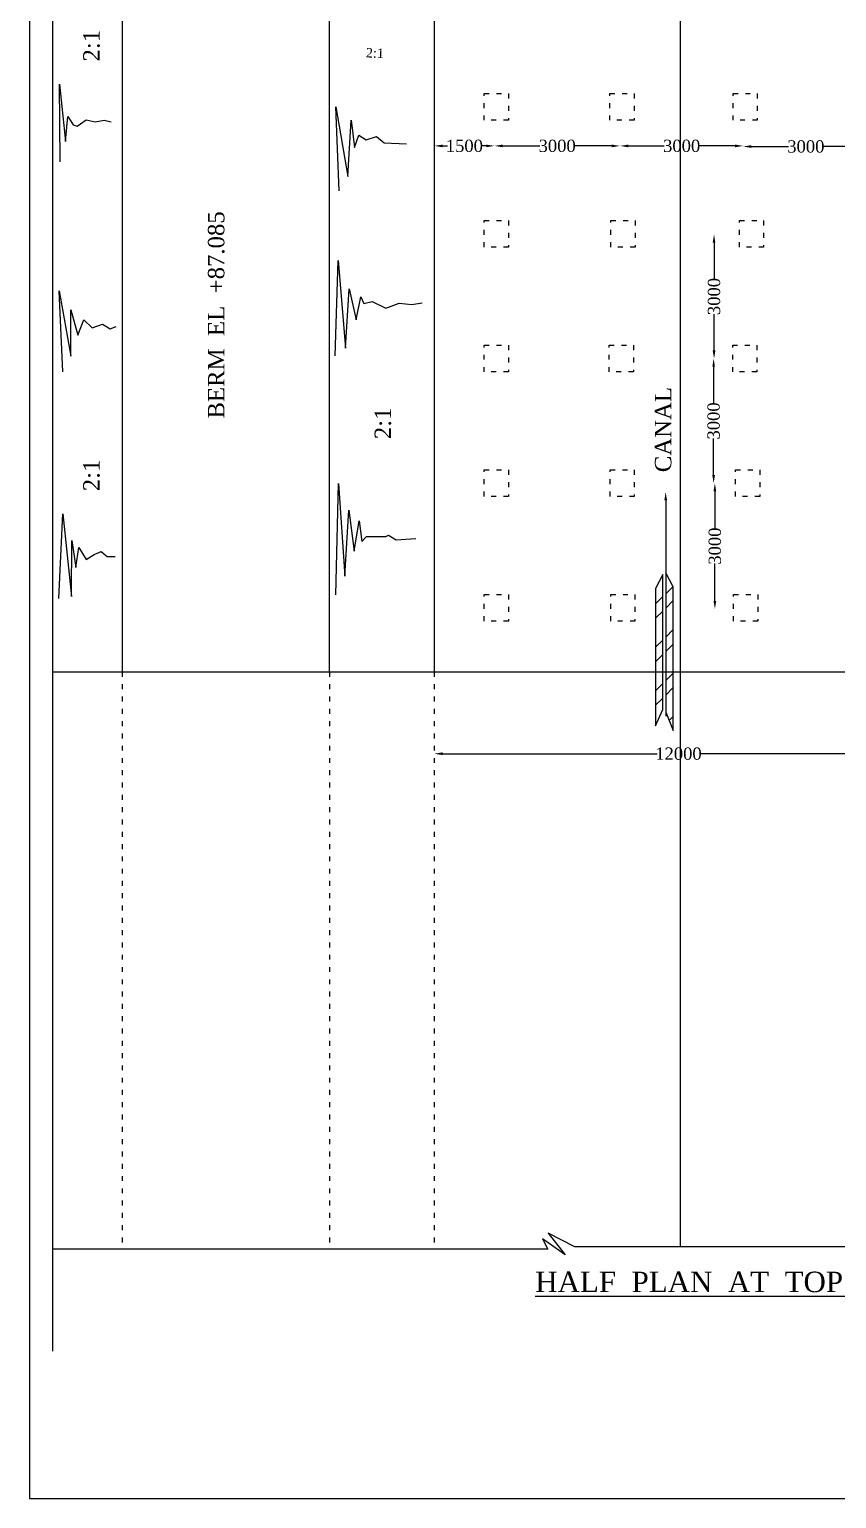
# Model space of a CAD drawing. Header units: millimetres. Extents: x -11858 to -3166, y -2910 to 2562.
# Drawn here: x -11858 to -9889, y -2910 to 674 of the extents above; entities that cross this region are included whole.
import ezdxf

# ---------------------------------------------------------------- set-up
doc = ezdxf.new("R2010")
doc.units = ezdxf.units.MM
doc.header["$MEASUREMENT"] = 0
doc.linetypes.add('ACAD_ISO03W100', pattern=[30, 12, -18])
for name, color, linetype in [('DIM', 5, 'Continuous'), ('DOT LINE', 3, 'ACAD_ISO03W100'), ('DWG. LINE', 1, 'Continuous'), ('HATCH', 2, 'Continuous'), ('TEXT', 7, 'Continuous')]:
    doc.layers.add(name, color=color, linetype=linetype)
doc.layers.add('TITLE', color=7, linetype='Continuous', lineweight=30)
doc.styles.get("Standard").update_dxf_attribs({"font": 'TIMES.TTF', "height": 30})

msp = doc.modelspace()

# ---------------------------------------------------------------- linework, layer by layer
at = {"layer": 'DIM', "color": 5}
for p, q in [((-10850.5, 390), (-10838.3, 390)), ((-10744, 390), (-10756.2, 390)), ((-10704, 390), (-10613.4, 390)), ((-10437.5, 390), (-10528.1, 390)), ((-10397, 390), (-10309.7, 390)), ((-10137, 390), (-10224.3, 390)), ((-10097, 388.5), (-10006.7, 388.5)), ((-9831, 388.5), (-9921.3, 388.5)), ((-10188, 154), (-10188, 65.2)), ((-10188, -109), (-10188, -20.2)), ((-10189, -149), (-10189, -238.3)), ((-10189, -413), (-10189, -323.7)), ((-10186, -453), (-10186, -543.8)), ((-10186, -720), (-10186, -629.2)), ((-10850.5, -1093), (-10326.8, -1093)), ((-9699, -1093), (-10222.7, -1093))]:
    msp.add_line(p, q, dxfattribs=at)
at = {"layer": 'DIM'}
for p, q in [((-10306, -643.5), (-10306, -992)), ((-10313, -655.9), (-10330.5, -689.5)), ((-10313, -985), (-10313, -655.9)), ((-10313, -655.9), (-10313, -655.9)), ((-10287.5, -685.5), (-10306, -651.5)), ((-10330.5, -689.5), (-10330.5, -1025)), ((-10287.5, -1036.5), (-10287.5, -685.5)), ((-10330.5, -1025), (-10313, -985)), ((-10306, -992), (-10287.5, -1036.5))]:
    msp.add_line(p, q, dxfattribs=at)
msp.add_lwpolyline([(-10306, -474.5), (-10306, -1001)], dxfattribs=at)
at = {"layer": 'DIM', "color": 5}
for points in [[(-10850.5, 393.3), (-10850.5, 386.7), (-10870.5, 390)], [(-10744, 393.3), (-10744, 386.7), (-10724, 390)], [(-10704, 393.3), (-10704, 386.7), (-10724, 390)], [(-10437.5, 393.3), (-10437.5, 386.7), (-10417.5, 390)], [(-10397, 393.3), (-10397, 386.7), (-10417, 390)], [(-10137, 393.3), (-10137, 386.7), (-10117, 390)], [(-10097, 391.8), (-10097, 385.2), (-10117, 388.5)], [(-10191.3, 154), (-10184.7, 154), (-10188, 174)], [(-10192.3, -149), (-10185.7, -149), (-10189, -129)], [(-10191.3, -109), (-10184.7, -109), (-10188, -129)], [(-10192.3, -413), (-10185.7, -413), (-10189, -433)], [(-10189.3, -453), (-10182.7, -453), (-10186, -433)], [(-10189.3, -720), (-10182.7, -720), (-10186, -740)], [(-10850.5, -1089.7), (-10850.5, -1096.3), (-10870.5, -1093)]]:
    msp.add_solid(points, dxfattribs=at)
at = {"layer": 'DIM'}
msp.add_solid([(-10309.3, -474.5), (-10306, -454.5), (-10302.7, -474.5)], dxfattribs=at)
at = {"layer": 'DOT LINE'}
for p, q in [((-10748.5, 517.5), (-10689.5, 517.5)), ((-10748.5, 452.5), (-10748.5, 517.5)), ((-10689.5, 517.5), (-10689.5, 452.5)), ((-10442, 517.5), (-10383, 517.5)), ((-10442, 452.5), (-10442, 517.5)), ((-10383, 517.5), (-10383, 452.5)), ((-10141.5, 517.5), (-10082.5, 517.5)), ((-10141.5, 452.5), (-10141.5, 517.5)), ((-10082.5, 517.5), (-10082.5, 452.5)), ((-10689.5, 452.5), (-10748.5, 452.5)), ((-10383, 452.5), (-10442, 452.5)), ((-10082.5, 452.5), (-10141.5, 452.5)), ((-10748.5, 208), (-10689.5, 208)), ((-10748.5, 143), (-10748.5, 208)), ((-10689.5, 208), (-10689.5, 143)), ((-10439.5, 208), (-10380.5, 208)), ((-10439.5, 143), (-10439.5, 208)), ((-10380.5, 208), (-10380.5, 143)), ((-10126, 208), (-10067, 208)), ((-10126, 143), (-10126, 208)), ((-10067, 208), (-10067, 143)), ((-10689.5, 143), (-10748.5, 143)), ((-10380.5, 143), (-10439.5, 143)), ((-10067, 143), (-10126, 143)), ((-10748.5, -96.5), (-10689.5, -96.5)), ((-10748.5, -161.5), (-10748.5, -96.5)), ((-10689.5, -96.5), (-10689.5, -161.5)), ((-10443.5, -96.5), (-10384.5, -96.5)), ((-10443.5, -161.5), (-10443.5, -96.5)), ((-10384.5, -96.5), (-10384.5, -161.5)), ((-10142.5, -96.5), (-10083.5, -96.5)), ((-10142.5, -161.5), (-10142.5, -96.5)), ((-10083.5, -96.5), (-10083.5, -161.5)), ((-10689.5, -161.5), (-10748.5, -161.5)), ((-10384.5, -161.5), (-10443.5, -161.5)), ((-10083.5, -161.5), (-10142.5, -161.5)), ((-10748.5, -400.5), (-10689.5, -400.5)), ((-10748.5, -465.5), (-10748.5, -400.5)), ((-10689.5, -400.5), (-10689.5, -465.5)), ((-10441.5, -400.5), (-10382.5, -400.5)), ((-10441.5, -465.5), (-10441.5, -400.5)), ((-10382.5, -400.5), (-10382.5, -465.5)), ((-10135.5, -400.5), (-10076.5, -400.5)), ((-10135.5, -465.5), (-10135.5, -400.5)), ((-10076.5, -400.5), (-10076.5, -465.5)), ((-10689.5, -465.5), (-10748.5, -465.5)), ((-10382.5, -465.5), (-10441.5, -465.5)), ((-10076.5, -465.5), (-10135.5, -465.5)), ((-10748.5, -704.5), (-10689.5, -704.5)), ((-10748.5, -769.5), (-10748.5, -704.5)), ((-10689.5, -704.5), (-10689.5, -769.5)), ((-10440, -704.5), (-10381, -704.5)), ((-10440, -769.5), (-10440, -704.5)), ((-10381, -704.5), (-10381, -769.5)), ((-10140.5, -704.5), (-10081.5, -704.5)), ((-10140.5, -769.5), (-10140.5, -704.5)), ((-10081.5, -704.5), (-10081.5, -769.5)), ((-10689.5, -769.5), (-10748.5, -769.5)), ((-10381, -769.5), (-10440, -769.5)), ((-10081.5, -769.5), (-10140.5, -769.5)), ((-11632, -893.5), (-11632, -2302)), ((-11126.5, -893.5), (-11126.5, -2302)), ((-10870.5, -893.5), (-10870.5, -2302))]:
    msp.add_line(p, q, dxfattribs=at)
at = {"layer": 'DWG. LINE'}
for p, q in [((-11802, 978.5), (-11802, -2550.5)), ((-11632, 978.5), (-11632, -893.5)), ((-11126.5, -893.5), (-11126.5, 980.5)), ((-10870.5, 980.5), (-10870.5, -893.5)), ((-10271, 981.5), (-10271, -2296.5)), ((-11802, -893.5), (-6753.5, -893.5)), ((-10551.5, -2315.5), (-10606.5, -2276.5)), ((-10606.5, -2276.5), (-10593.5, -2302)), ((-10527.5, -2296.5), (-10592.5, -2263)), ((-10592.5, -2263), (-10551.5, -2315.5)), ((-10593.5, -2302), (-11802, -2302)), ((-9734, -2296.5), (-10527.5, -2296.5))]:
    msp.add_line(p, q, dxfattribs=at)
at = {"layer": 'HATCH'}
for p, q in [((-11783.5, 351), (-11785, 541)), ((-11785, 541), (-11770, 401)), ((-11103, 280), (-11110.5, 485.5)), ((-11110.5, 485.5), (-11081.5, 315)), ((-11770, 401), (-11764.5, 462)), ((-11764.5, 462), (-11752, 441.5)), ((-11752, 441.5), (-11742, 438.5)), ((-11742, 438.5), (-11720, 454)), ((-11720, 454), (-11698, 448.5)), ((-11698, 448.5), (-11676, 453)), ((-11676, 453), (-11659, 449)), ((-11081.5, 315), (-11073, 452.5)), ((-11073, 452.5), (-11065, 386.5)), ((-11065, 386.5), (-11055, 416)), ((-11055, 416), (-11037, 405)), ((-11037, 405), (-11011.5, 413)), ((-11011.5, 413), (-10993, 397.5)), ((-10993, 397.5), (-10938.5, 395)), ((-11112.5, -122.5), (-11105.5, 110.5)), ((-11105.5, 110.5), (-11087, -103.5)), ((-11776.5, -161.5), (-11785.5, 36.5)), ((-11785.5, 36.5), (-11757, -123)), ((-11087, -103.5), (-11078, 41.5)), ((-11078, 41.5), (-11061.5, -34)), ((-11061.5, -34), (-11049.5, 21.5)), ((-11049.5, 21.5), (-11042.5, 5.5)), ((-11042.5, 5.5), (-11022, 10.5)), ((-11022, 10.5), (-10988.5, -5.5)), ((-10988.5, -5.5), (-10956, 6)), ((-10956, 6), (-10925, 3)), ((-10925, 3), (-10900.5, 7.5)), ((-11757, -123), (-11757, -10)), ((-11757, -10), (-11740, -71.5)), ((-11740, -71.5), (-11726, -34.5)), ((-11726, -34.5), (-11705, -53.5)), ((-11705, -53.5), (-11680.5, -45)), ((-11680.5, -45), (-11661, -56)), ((-11661, -56), (-11646.5, -50.5)), ((-11111, -705), (-11104, -434)), ((-11104, -434), (-11088.5, -659.5)), ((-11088.5, -659.5), (-11079, -499)), ((-11079, -499), (-11066, -598.5)), ((-11787, -714), (-11777, -507.5)), ((-11777, -507.5), (-11756, -709)), ((-11066, -598.5), (-11053.5, -525)), ((-11053.5, -525), (-11047.5, -575.5)), ((-11756, -709), (-11755, -572.5)), ((-11755, -572.5), (-11745, -638.5)), ((-11047.5, -575.5), (-11036, -563)), ((-11036, -563), (-11008, -563)), ((-11008, -563), (-10988.5, -563)), ((-10988.5, -563), (-10982, -559.5)), ((-10982, -559.5), (-10963.5, -571.5)), ((-10963.5, -571.5), (-10916, -567.5)), ((-11745, -638.5), (-11737.5, -590)), ((-11737.5, -590), (-11720, -619)), ((-11720, -619), (-11700.5, -607.2)), ((-11700.5, -607.2), (-11683, -599.5)), ((-11683, -599.5), (-11669, -612)), ((-11669, -612), (-11649, -612)), ((-10330.5, -727.1), (-10313, -709.6)), ((-10306, -702.6), (-10288, -684.6)), ((-10330.5, -762.5), (-10313, -745)), ((-10306, -738), (-10287.5, -719.5)), ((-10330.5, -833.2), (-10313, -815.7)), ((-10306, -808.7), (-10287.5, -790.2)), ((-10330.5, -868.5), (-10313, -851)), ((-10306, -844), (-10287.5, -825.5)), ((-10330.5, -939.2), (-10313, -921.7)), ((-10306, -914.7), (-10287.5, -896.2)), ((-10306, -914.7), (-10287.5, -896.2)), ((-10306, -950.1), (-10287.5, -931.6)), ((-10306, -950.1), (-10287.5, -931.6)), ((-10330.5, -974.6), (-10313, -957.1)), ((-10297.5, -1012.3), (-10287.5, -1002.3)), ((-10297.5, -1012.3), (-10287.5, -1002.3))]:
    msp.add_line(p, q, dxfattribs=at)
at = {"layer": 'TITLE'}
for p, q in [((-11858.5, 2562), (-11858.5, -2910.5)), ((-11858.5, -2910.5), (-3177, -2910.5))]:
    msp.add_line(p, q, dxfattribs=at)

# ---------------------------------------------------------------- texts
at = {"layer": 'DIM', "color": 4, "char_height": 30, "attachment_point": 5}
for s, insert in [('\\A1;1500', (-10797.2, 390)), ('\\A1;3000', (-10570.8, 390)), ('\\A1;3000', (-10267, 390)), ('\\A1;3000', (-9964, 388.5)), ('\\A1;12000', (-10274.8, -1093))]:
    msp.add_mtext(s, dxfattribs=dict(at, insert=insert))
at = {"layer": 'DIM', "color": 4, "char_height": 30, "attachment_point": 5, "rotation": 90}
for insert in [(-10188, 22.5), (-10189, -281), (-10186, -586.5)]:
    msp.add_mtext('\\A1;3000', dxfattribs=dict(at, insert=insert))
at = {"layer": 'TEXT'}
for s, height, rotation, p in [('2:1', 40, 90, (-11687.2, 595.9)), ('2:1', 23, 357.6462, (-11038, 606.1)), ('BERM  EL  +87.085', 40, 90, (-11382.8, -275.2)), ('CANAL', 40, 90, (-10292.3, -406.2)), ('2:1', 40, 90, (-10976.2, -325.6)), ('2:1', 40, 90, (-11687.2, -452.6))]:
    msp.add_text(s, height=height, rotation=rotation, dxfattribs=at).set_placement(p)
at = {"layer": 'TITLE'}
msp.add_text('%%UHALF  PLAN  AT  TOP  &  HALF   PLAN  AT  BOTTOM', height=50, dxfattribs=at).set_placement((-10624.2, -2406.7))

doc.saveas('drawing.dxf')
